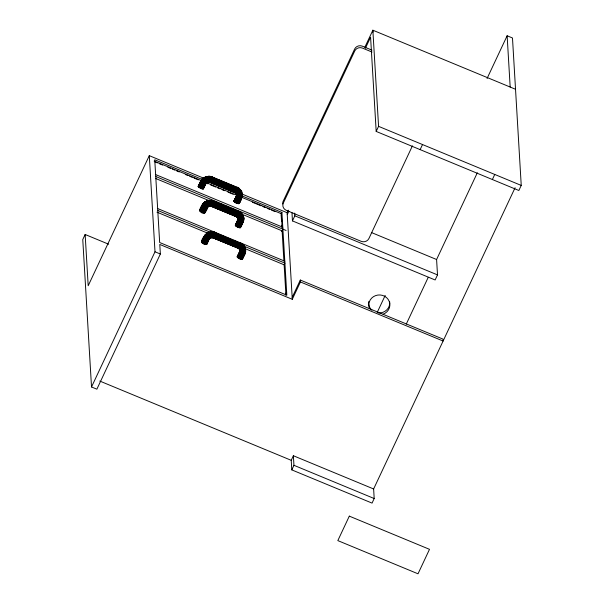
<?xml version="1.0" encoding="UTF-8"?>
<svg xmlns="http://www.w3.org/2000/svg" width="604" height="604" viewBox="0 0 604 604"><rect width="100%" height="100%" fill="white"/><g stroke="black" fill="none" stroke-linecap="round" stroke-linejoin="round"><path stroke-width="0.91" d="M209.09 200.264L209.158 200.694L211.385 200.385L210.607 205.987L209.701 206.115L209.09 200.264L213.355 200.853L212.744 203.797L211.438 206.417L236.179 216.602C237.176 215.817 239.607 211.362 238.187 211.657M212.336 237.44L211.589 237.697L210.962 231.815L213.257 231.936L212.374 237.712L213.401 237.946L213.839 237.266L215.273 232.487L214.873 232.774M202.219 179.229L203.759 177.84L201.812 179.245L201.849 179.803L205.851 183.155L207.534 181.993L205.42 176.806L209.928 176.247L209.12 182.068L209.037 181.54L208.252 181.532L208.282 182.091L209.12 182.068M210.471 205.602L210.547 206.13M241.887 195.726C242.71 198.074 235.537 196.587 236.451 194.767C237.591 195.794 239.441 195.326 240.815 195.069C242.702 195.183 242.189 192.193 241.91 195.024M242.551 215.62C248.659 221.894 236.549 222.967 237.984 217.47M237.855 219.546L237.968 218.444M237.984 219.75C237.176 213.869 236.504 220.143 240.233 218.082C245.617 217.289 241.608 212.147 238.384 211.453M238.18 218.248L237.923 220.875L235.613 225.798C236.345 226.772 241.041 229.067 240.294 226.855M244.922 249.12C249.022 253.861 237.682 253.378 239.856 249.014M240.052 249.792L239.796 252.427L237.485 257.349C238.671 258.286 241.321 260.143 242.491 258.882M242.181 193.786L241.532 197.818L239.108 203.608L236.315 203.118L233.854 201.253L236.436 195.907L233.854 201.253M242.151 196.489L242.302 193.959M243.684 220.377L243.05 217.576M243.586 220.551L243.374 217.697M245.458 252.094L244.982 247.874L242.31 243.895L243.971 245.556L244.982 247.874L243.178 249.195L240.611 249.965L239.69 249.829L239.282 248.614L239.69 249.829M210.094 182.34C207.255 183.065 206.123 173.884 209.747 176.67C213.597 174.586 211.543 183.012 209.075 182.106M236.179 216.602L236.036 216.058M236.542 194.382C234.722 191.762 235.703 193.861 237.478 191.4C239.282 190.268 239.743 186.568 236.76 187.602M240.43 212.344C240.649 213.756 237.561 217.938 236.866 216.534M242.31 243.895C242.521 245.299 239.433 249.49 238.739 248.078M234.699 191.634C234.639 194.05 237.636 188.448 237.229 187.27M213.053 232.283C213.235 230.72 217.938 233.869 213.257 231.936M241.313 197.576C242.113 199.894 234.624 197.553 236.519 195.13M241.562 198.376L242.242 196.134M240.853 226.364C243.548 219.101 244.424 223.903 240.12 222.121C234.246 220.536 241.721 214.654 235.401 225.541L235.613 225.798M243.155 221.253L243.548 219.992M242.793 222.544C244.605 218.686 242.491 213.831 238.595 212.246L213.318 201.781C206.878 199.086 201.26 205.149 199.947 211.038C205.821 219.275 210.373 199.781 205.217 211.528M242.989 222.438L243.669 220.188M245.556 251.928L245.42 251.536L244.862 253.99L243.065 253.997L239.796 252.427L239.463 251.959L240.03 250.592L237.146 256.67L237.485 257.349M244.665 254.088C246.477 250.23 244.363 245.375 240.475 243.797L215.198 233.333C208.75 230.637 203.133 236.692 201.819 242.582C202.551 243.555 207.248 245.843 206.5 243.631M244.862 253.99L245.549 251.74M238.837 188.984L239.765 189.898C245.654 191.128 236.587 196.987 235.975 193.008M235.386 192.933C237.017 194.707 240.422 191.551 240.566 189.83M241.192 213.959C243.767 214.027 238.082 219.343 236.813 216.987M243.065 245.503C245.639 245.579 239.954 250.887 238.693 248.538M211.521 206.394C208.206 208.169 204.613 199.811 209.097 200.302M208.878 206.311C210.849 204.25 207.527 208.561 206.183 206.681C205.39 206.296 201.819 203.261 203.956 203.397M211.581 237.425C209.867 239.131 208.463 232.125 209.067 232.706M236.451 194.767L236.549 193.408L235.568 192.132M108.66 244.22L85.149 234.488L82.763 239.554L91.521 386.968L96.874 389.187L160.354 254.012L159.781 244.446L292.291 299.305L300.43 281.962L300.316 280.045L442.989 339.108L443.102 341.026L300.43 281.962M203.91 178.271L149.294 155.658L88.192 285.76L85.149 234.488M91.521 386.968L155.002 251.792L149.294 155.658M203.193 188.025L203.435 188.841L201.691 188.742L198.188 186.485L201.812 179.245L200.649 181.253L200.966 181.759L204.046 183.722L205.556 184.009L205.707 183.374M198.188 186.485L200.724 180.928L201.54 180.875M198.18 186.296L200.913 180.845M198.301 186.719L201.872 179.766L203.488 178.316L205.934 177.417M198.459 186.062L199.788 183.805M198.512 186.976C199.826 181.087 205.451 175.032 211.891 177.719L237.168 188.191C243.684 190.796 242.589 199.116 238.912 203.699M198.814 187.255C200.098 181.54 205.488 175.53 211.793 178.165L237.025 188.614C243.397 191.166 242.189 199.29 238.633 203.737M199.199 187.542C200.43 182.061 205.541 176.096 211.657 178.663L236.844 189.09C243.042 191.574 241.676 199.448 238.27 203.714M199.637 187.829C200.83 182.619 205.594 176.715 211.498 179.192L236.632 189.596C242.612 191.996 241.056 199.577 237.84 203.639M200.128 188.101C201.275 183.201 205.647 177.357 211.317 179.735L236.383 190.117C242.129 192.427 240.362 199.667 237.357 203.51M200.649 188.35C201.759 183.79 205.707 177.999 211.121 180.279L236.126 190.63C241.623 192.842 239.607 199.728 236.844 203.337M201.177 188.569C202.257 184.356 205.76 178.618 210.924 180.792L235.854 191.113C241.094 193.227 238.822 199.75 236.315 203.118M201.691 188.742C202.755 184.884 205.813 179.199 210.728 181.26L235.59 191.551C240.566 193.582 238.036 199.728 235.794 202.868M202.166 188.871C203.238 185.352 205.866 179.705 210.539 181.661L235.333 191.929C240.067 193.869 237.274 199.667 235.303 202.589M202.604 188.954C203.684 185.745 205.911 180.135 210.366 181.978L235.107 192.223C239.607 194.103 236.572 199.562 234.865 202.31M202.967 188.969L205.284 184.031L206.794 182.068L206.878 182.529L205.028 180.928L203.457 177.757M203.405 188.282L205.33 184.19M203.246 188.931L205.821 183.608M203.435 188.841L205.836 183.797M199.947 211.038C198.807 208.002 205.964 199.705 200.52 209.346M199.614 210.547L202.34 204.907M199.735 210.781L203.646 203.291L205.42 202.076M200.249 211.317C201.525 205.602 206.923 199.584 213.22 202.227L238.459 212.676C244.831 215.228 243.616 223.352 240.06 227.799M200.626 211.604C201.864 206.123 206.968 200.158 213.084 202.725L238.278 213.152C244.469 215.628 243.102 223.503 239.697 227.776M201.072 211.891C202.257 206.681 207.021 200.77 212.925 203.254L238.059 213.657C244.039 216.058 242.483 223.631 239.267 227.7M201.562 212.163C202.702 207.263 207.081 201.411 212.744 203.797L237.817 214.178C243.563 216.481 241.789 223.729 238.784 227.572M202.076 212.412C203.186 207.844 207.134 202.061 212.555 204.341L237.553 214.692C243.05 216.904 241.041 223.79 238.27 227.398M202.604 212.631C203.684 208.418 207.195 202.68 212.351 204.854L237.281 215.175C242.521 217.289 240.256 223.812 237.742 227.179M203.118 212.804C204.182 208.946 207.248 203.254 212.155 205.315L237.017 215.613C242 217.636 239.471 223.79 237.229 226.93M203.601 212.933C204.665 209.414 207.293 203.767 211.966 205.722L236.768 215.99C241.494 217.931 238.708 223.729 236.738 226.651M204.031 213.008C205.111 209.807 207.338 204.197 211.793 206.039L236.534 216.285C241.034 218.157 238.006 223.623 236.292 226.364M204.394 213.031L206.711 208.093L208.312 206.591L205.798 204.039L204.922 202.378L205.186 201.902M204.681 212.993L207.746 206.9L207.466 206.341M204.869 212.902L207.248 207.67M201.819 242.582C200.989 241.087 202.952 236.398 204.839 236.481M201.494 242.098L204.212 236.458M201.608 242.325L204.061 237.093L206.764 233.363L205.043 234.971L205.919 236.436L209.15 238.761L210.819 237.878M202.748 240.15L201.479 241.91M202.121 242.861C203.397 237.153 208.795 231.136 215.092 233.771L240.332 244.22C246.704 246.772 245.496 254.903 241.932 259.343M202.499 243.148C203.737 237.666 208.841 231.702 214.956 234.269L240.15 244.696C246.341 247.179 244.975 255.054 241.57 259.32M202.944 243.435C204.137 238.225 208.893 232.321 214.798 234.797L239.931 245.201C245.911 247.602 244.363 255.182 241.139 259.244M203.435 243.706C204.582 238.806 208.954 232.963 214.616 235.349L239.69 245.722C245.435 248.033 243.661 255.273 240.656 259.116M203.948 243.956C205.058 239.395 209.014 233.605 214.428 235.885L239.426 246.236C244.922 248.448 242.914 255.333 240.143 258.942M204.477 244.175C205.556 239.962 209.067 234.224 214.224 236.398L239.161 246.719C244.393 248.84 242.129 255.356 239.622 258.723M204.99 244.356C206.055 240.49 209.12 234.805 214.027 236.866L238.897 247.157C243.873 249.188 241.343 255.333 239.101 258.474M205.473 244.484C206.538 240.966 209.173 235.311 213.839 237.266L238.64 247.534C243.374 249.482 240.581 255.273 238.61 258.202M205.904 244.56C206.983 241.358 209.211 235.741 213.665 237.591L238.414 247.829C242.906 249.709 239.879 255.175 238.165 257.916M206.266 244.575L209.014 238.98L206.742 244.454M206.553 244.544L209.52 238.195M206.825 244.122L209.127 239.214M233.967 201.479L236.549 195.688L236.262 193.884M233.846 201.064L236.345 196.678M234.178 201.744L236.783 195.892L235.9 193.257M234.48 202.015C235.96 199.426 239.207 194.254 234.911 192.434L210.215 182.212L208.244 181.91M239.108 203.608L241.645 198.044M239.199 203.465L241.653 198.233M235.401 225.541L237.576 220.226L238.157 219.916M235.288 225.315L237.674 220.075M235.273 225.126L237.485 220.792M236.224 224.031L237.772 220.739M235.915 226.077C237.614 223.435 240.649 217.916 235.99 216.338M240.347 227.761L243.072 222.098M240.535 227.67L243.087 222.295M237.161 256.859L240.037 251.46L238.489 254.752M237.274 257.093L239.856 251.294L239.66 249.271M237.787 257.629L240.415 251.702L239.773 249.203L237.87 247.882L238.776 248.637M243.563 255.417L244.612 253.182M242.378 258.655L244.831 253.431M242.219 259.305L244.952 253.65M242.408 259.214L244.96 253.839M281.117 214.126L281.909 212.434L241.849 195.847M292.291 299.305L287.142 212.729L288.35 210.169M364.846 47.255L372.857 30.2L515.529 89.264M287.262 214.647L288.818 211.332M365.397 48.26L370.584 37.206L376.186 131.423L518.851 190.487L521.237 185.42L512.486 37.992L507.134 35.772L487.073 78.482M281.751 231.536L282.899 229.097L282.106 230.841L283.903 261.056M477.326 172.789L436.594 259.516L437.507 274.896L435.129 279.969L292.457 220.898L294.843 215.832L294.677 213.114M285.934 295.228L284.129 264.809L284.922 263.118L243.986 246.175M285.835 293.597L286.628 291.906M292.177 297.379L300.316 280.045M376.186 131.423L378.565 126.349L372.857 30.2L372.97 32.133M412.419 145.866L368.931 238.482A5.859 5.534 -3.4 0 1 361.2 241.336L286.296 210.328A5.859 5.534 -3.4 0 1 283.329 203.042L354.752 50.955A5.859 5.534 -3.4 0 1 362.483 48.101L372.064 52.065M420.142 149.618L422.528 144.552M291.226 460.316L293.378 455.741L373.627 488.968L374.193 498.526L372.049 503.102L291.792 469.882L291.226 460.316L99.788 381.064M291.792 469.882L293.944 465.306L293.378 455.741M377.168 312.532L385.186 295.447M406.273 324.084L428.228 277.334M492.373 179.524L494.751 174.45M373.627 488.968L515.084 187.738M237.689 217.946C238.036 220.475 242.808 219.652 243.729 218.021M245.609 249.565C244.688 251.189 240.928 251.634 239.743 250.184M212.827 201.555L213.355 200.853M210.094 237.674C209.611 239.018 203.948 232.261 208.757 232.329M199.607 210.358L200.173 210.086M205.556 184.009L206.87 182.34M205.745 183.933L206.221 182.582M207.263 207.859C205.247 208.486 199.969 205.692 203.238 203.306M202.076 205.315L203.405 203.261M207.172 207.995L207.746 206.9M209.135 239.403C206.968 240.203 201.457 236.632 205.519 234.835M203.948 236.859L205.277 234.805M208.591 239.637L210.177 237.946M209.044 239.539L209.626 238.444M206.334 183.027L205.851 183.155M211.566 177.168L211.921 176.791M240.06 243.208C241.449 242.899 239.078 247.534 237.938 248.161L212.351 237.629M201.736 179.358L203.578 177.75M201.744 179.547L203.412 178.044L205.768 177.093M206.092 183.186L206.878 182.529M203.163 203.42L204.884 201.819M203.178 203.608L205.005 201.812M203.276 203.865C205.738 201.056 209.913 200.052 213.386 201.411L240.468 212.902M207.648 206.643L208.221 206.13M207.519 207.248L208.312 206.591M205.05 235.16L206.885 233.355M205.149 235.409C207.61 232.6 211.785 231.596 215.258 232.963L242.34 244.454M209.392 238.799L210.184 238.135M238.376 188.523L239.003 188.282M203.405 177.855L205.624 176.866M206.704 182.635L208.289 182.008L207.451 182.249M206.825 182.627L207.519 182.265M204.832 201.917L206.878 200.777M204.847 202.106L207.059 200.928M207.957 206.606L209.701 205.881L211.642 206.274M208.131 206.696L208.976 206.243M206.704 233.461L208.825 232.351M206.719 233.65L211 231.989L215.288 232.676M209.83 238.15L210.841 237.599M210.011 238.24L210.849 237.787M238.052 248.153L213.401 237.946M205.436 176.995L207.693 176.383M205.488 177.282L207.693 176.768L211.959 177.35L239.033 188.841M207.346 182.121L208.274 181.819M206.855 200.868L209.127 200.445M206.862 201.056L211.392 200.573M208.727 232.412L210.977 231.845L211.038 232.246M208.735 232.6L213.272 232.125M210.645 237.727L213.522 237.817M210.751 237.855L212.419 237.674M207.67 176.474L209.966 176.511M209.09 200.347L211.385 200.385M244.424 247.172L245.065 247.459M211.974 176.881L209.958 176.323L205.519 176.738M209.822 176.421L211.981 177.07M211.309 200.339L213.401 200.936M211.249 200.483L213.416 201.124M371.951 50.14L362.37 46.176A5.859 5.534 -3.4 0 0 354.639 49.03L283.216 201.124A5.859 5.534 -3.4 0 0 282.74 203.956M378.565 126.349L521.237 185.42M371.354 232.502L436.594 259.516M211.838 176.813L237.289 187.361M211.717 176.942L237.304 187.55L240.679 190.139L241.774 192.042M216.776 179.328L219.388 180.407M221.124 181.125L223.729 182.204M294.843 215.832L437.507 274.896M242.061 194.058L287.142 212.729M236.202 193.62L234.563 192.276L209.943 182.083L234.752 192.548M201.781 179.26L154.752 159.788L159.667 242.521L286.825 295.167L281.909 212.434M207.882 181.789L236.625 193.68M154.148 161.079L201.185 180.543M206.409 182.71L236.889 195.326M241.245 197.131L281.305 213.718L282.128 227.587M154.835 161.842L157.448 162.921M159.184 163.646L162.672 165.088M167.897 167.248L170.509 168.335M172.253 169.052L174.866 170.132M176.602 170.857L179.214 171.936M185.315 174.458L187.927 175.545M189.671 176.262L192.283 177.35M194.02 178.067L198.376 179.871M206.213 183.118L207.957 183.835M210.569 184.915L215.794 187.081M217.538 187.799L220.15 188.886M221.894 189.603L224.507 190.683M227.987 192.132L233.212 194.292M252.374 202.227L261.087 205.828M262.823 206.553L265.435 207.633M267.179 208.357L269.792 209.437M271.536 210.154L275.016 211.596M155.636 174.586L282.785 227.225M155.749 176.511L286.077 230.464M213.265 200.875L238.723 211.423M213.144 201.004L238.731 211.611L242.106 214.201M155.824 178.558L209.822 200.913M241.177 213.892L282.106 230.841M211.377 206.145L236.338 216.496M211.438 206.417L236.066 216.617M157.652 208.554L284.809 261.192M215.016 232.548L242.4 244.182M157.765 210.479L210.018 232.11M156.972 212.17L208.357 233.438M244.937 248.584L284.129 264.809M238.21 248.04L213.265 237.878M155.002 251.792L160.354 254.012M293.944 465.306L374.193 498.526M242.31 194.148L241.434 191.604L241.774 192.955M237.115 187.278L239.086 188.388M234.571 192.465L235.62 193.038M238.542 211.34L240.513 212.449M236.005 216.526L237.047 217.1M240.415 242.883L242.393 243.993M237.878 248.07L238.92 248.652M238.852 188.274L240.671 189.95M238.64 188.357L240.596 190.388M240.286 212.336L242.098 214.012M240.067 212.412L243.11 216.323M236.806 216.798L238.036 218.376M242.159 243.88L243.986 245.745M238.678 248.35L239.509 249.226M243.08 215.764L243.744 218.21M240.377 189.777L241.683 192.268M241.804 213.839L243.208 216.104M237.327 217.319L237.817 218.278M243.873 245.435L245.081 247.648M243.676 245.383L244.733 247.217M239.199 248.863L240.105 250.705M204.832 212.344L204.96 212.759M241.645 191.702L242.212 194.345M243.034 216.345L243.638 218.406M237.787 217.719L238.233 219.154M244.952 247.315L245.617 249.754M244.907 247.889L245.254 249.241M239.562 249.49L239.879 250.547M507.134 35.772L510.176 87.052M291.974 212.759L292.457 220.898M281.17 215.047L281.555 221.517M281.774 225.216L281.887 227.066M369.482 308.576A10.555 9.974 -3.4 0 1 375.537 295.635A10.555 9.974 -3.4 0 1 389.18 301.29A10.555 9.974 -3.4 0 1 383.102 314.208M389.708 301.872A10.555 9.974 -3.4 0 1 378.466 312.947M371.89 310.229A10.555 9.974 -3.4 0 1 368.719 304.122M368.659 303.253A10.555 9.974 -3.4 0 1 368.787 301.517M349.316 516.133L337.825 540.603L418.013 573.8L429.504 549.33L349.316 516.133"/></g></svg>
